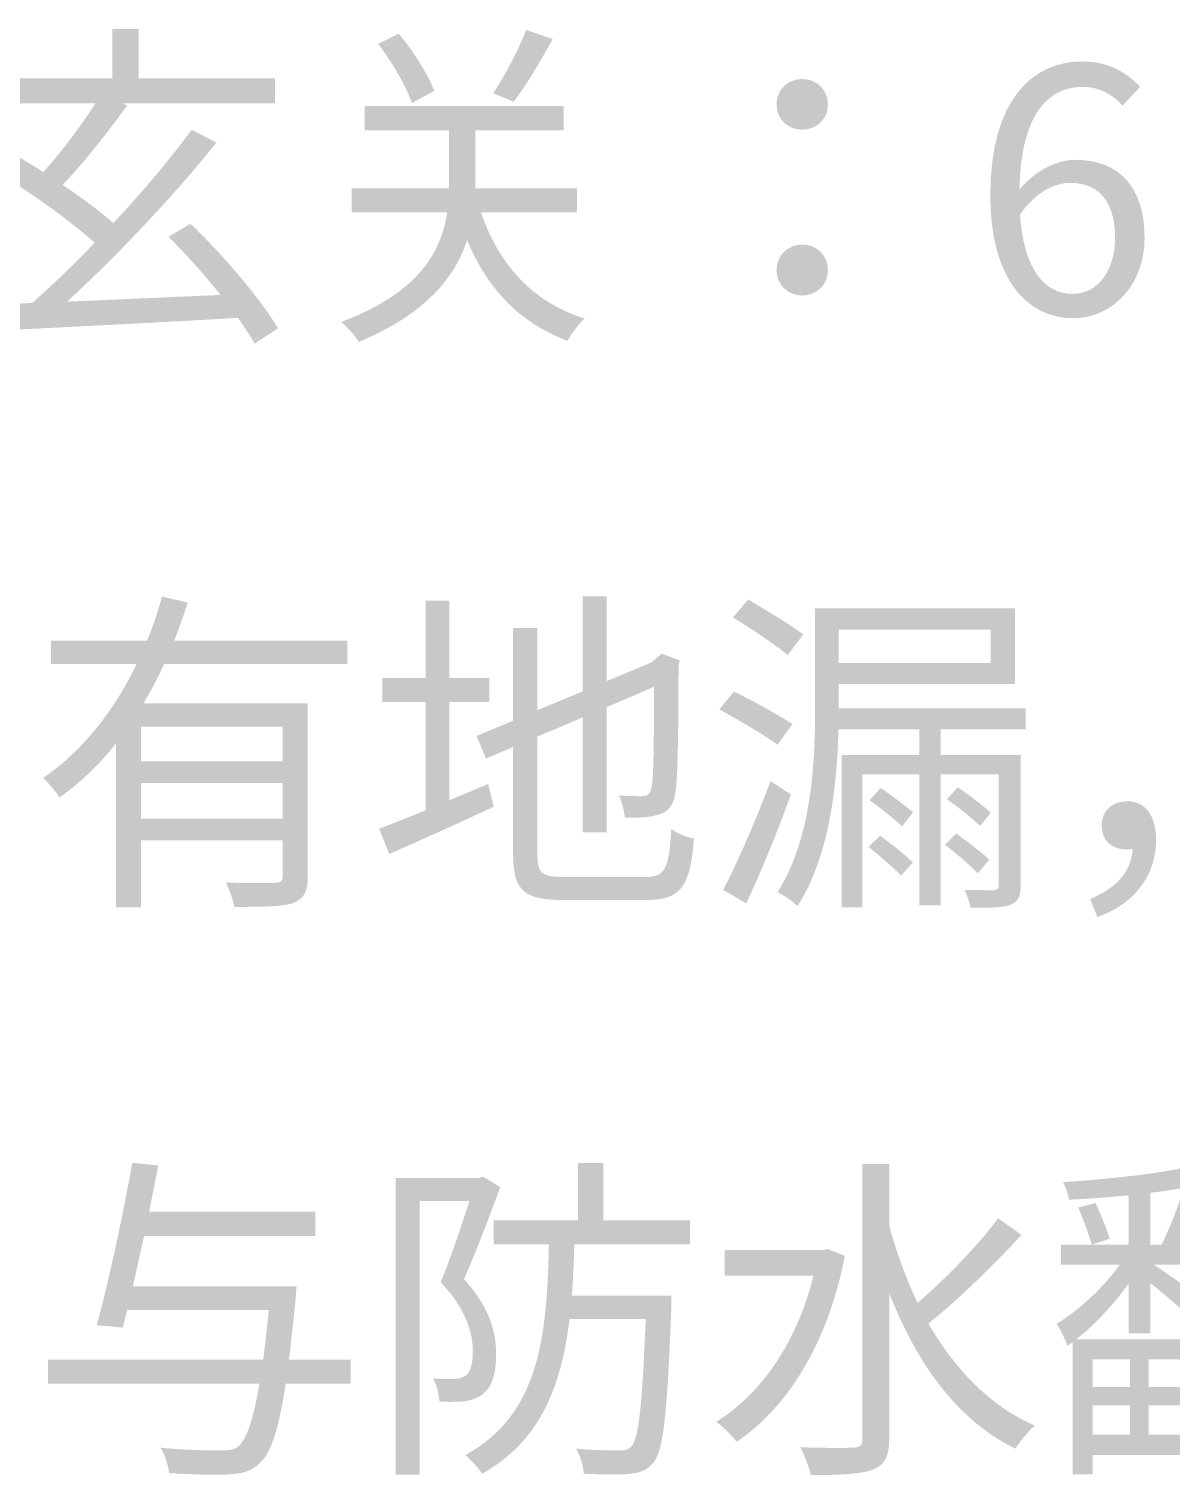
# Model space of a CAD drawing. Header units: millimetres. Extents: x -4600 to 229000, y -4300 to 19460.
# Drawn here: x 139632 to 140599, y 12972 to 14196 of the extents above; entities that cross this region are included whole.
import ezdxf

# ---------------------------------------------------------------- set-up
doc = ezdxf.new("R2010")
doc.units = ezdxf.units.MM
doc.header["$LTSCALE"] = 100
doc.layers.add('R2-LEGEND', color=7, linetype='Continuous', lineweight=18)

# ---------------------------------------------------------------- blocks, each defined once
blk = doc.blocks.new('A04_SHEET')
at = {"layer": 'R2-LEGEND'}
h = blk.add_hatch(color=256, dxfattribs=at)
edge = h.paths.add_edge_path()
edge.add_spline(control_points=[(19603.5, 14075.6), (19631.6, 14059), (19666, 14034.4), (19687.5, 14015.2)], knot_values=[0, 0, 0, 0, 1, 1, 1, 1], degree=3, periodic=0)
edge.add_spline(control_points=[(19687.5, 14015.2), (19669.4, 13996.3), (19651.1, 13978.8), (19634.5, 13964.2)], knot_values=[0, 0, 0, 0, 1, 1, 1, 1], degree=3, periodic=0)
edge.add_line((19634.5, 13964.2), (19592.4, 13962.7))
edge.add_line((19592.4, 13962.7), (19594.7, 13940.4))
edge.add_spline(control_points=[(19594.7, 13940.4), (19649.4, 13943), (19731, 13947), (19808.9, 13951.6)], knot_values=[0, 0, 0, 0, 1, 1, 1, 1], degree=3, periodic=0)
edge.add_spline(control_points=[(19808.9, 13951.6), (19814.4, 13943.5), (19819.3, 13936.4), (19823, 13929.8)], knot_values=[0, 0, 0, 0, 1, 1, 1, 1], degree=3, periodic=0)
edge.add_line((19823, 13929.8), (19842.8, 13942.7))
edge.add_spline(control_points=[(19842.8, 13942.7), (19828.1, 13967.3), (19797.2, 14004), (19768.6, 14031.2)], knot_values=[0, 0, 0, 0, 1, 1, 1, 1], degree=3, periodic=0)
edge.add_line((19768.6, 14031.2), (19749.9, 14020.3))
edge.add_spline(control_points=[(19749.9, 14020.3), (19764.5, 14006), (19780.3, 13988.2), (19794.1, 13971)], knot_values=[0, 0, 0, 0, 1, 1, 1, 1], degree=3, periodic=0)
edge.add_line((19794.1, 13971), (19664, 13965.3))
edge.add_spline(control_points=[(19664, 13965.3), (19705.8, 14003.4), (19755.1, 14055.6), (19790.6, 14100)], knot_values=[0, 0, 0, 0, 1, 1, 1, 1], degree=3, periodic=0)
edge.add_line((19790.6, 14100), (19769.7, 14110.9))
edge.add_spline(control_points=[(19769.7, 14110.9), (19751.7, 14086.5), (19728.2, 14058.4), (19703.2, 14031.8)], knot_values=[0, 0, 0, 0, 1, 1, 1, 1], degree=3, periodic=0)
edge.add_spline(control_points=[(19703.2, 14031.8), (19692.1, 14041.8), (19676.6, 14053.3), (19660.3, 14064.2)], knot_values=[0, 0, 0, 0, 1, 1, 1, 1], degree=3, periodic=0)
edge.add_spline(control_points=[(19660.3, 14064.2), (19678, 14082.5), (19698.9, 14109.1), (19715, 14131.5)], knot_values=[0, 0, 0, 0, 1, 1, 1, 1], degree=3, periodic=0)
edge.add_line((19715, 14131.5), (19711, 14133.2))
edge.add_line((19711, 14133.2), (19840.2, 14133.2))
edge.add_line((19840.2, 14133.2), (19840.2, 14154.4))
edge.add_line((19840.2, 14154.4), (19724.7, 14154.4))
edge.add_line((19724.7, 14154.4), (19724.7, 14196.2))
edge.add_line((19724.7, 14196.2), (19702.4, 14196.2))
edge.add_line((19702.4, 14196.2), (19702.4, 14154.4))
edge.add_line((19702.4, 14154.4), (19588.1, 14154.4))
edge.add_line((19588.1, 14154.4), (19588.1, 14133.2))
edge.add_line((19588.1, 14133.2), (19688, 14133.2))
edge.add_spline(control_points=[(19688, 14133.2), (19676, 14114.3), (19659.1, 14091.7), (19643.9, 14075)], knot_values=[0, 0, 0, 0, 1, 1, 1, 1], degree=3, periodic=0)
edge.add_spline(control_points=[(19643.9, 14075), (19634.8, 14080.8), (19625.6, 14086.5), (19617, 14091.4)], knot_values=[0, 0, 0, 0, 1, 1, 1, 1], degree=3, periodic=0)
edge.add_line((19617, 14091.4), (19603.5, 14075.6))
h = blk.add_hatch(color=256, dxfattribs=at)
edge = h.paths.add_edge_path()
edge.add_spline(control_points=[(19927.6, 14183.6), (19939.3, 14168.4), (19951.3, 14147.5), (19956.2, 14133.5)], knot_values=[0, 0, 0, 0, 1, 1, 1, 1], degree=3, periodic=0)
edge.add_line((19956.2, 14133.5), (19975.1, 14143.8))
edge.add_spline(control_points=[(19975.1, 14143.8), (19970, 14157.3), (19957.4, 14177.6), (19945, 14192.2)], knot_values=[0, 0, 0, 0, 1, 1, 1, 1], degree=3, periodic=0)
edge.add_line((19945, 14192.2), (19927.6, 14183.6))
h = blk.add_hatch(color=256, dxfattribs=at)
edge = h.paths.add_edge_path()
edge.add_spline(control_points=[(20053, 14195.4), (20046.7, 14179), (20034.7, 14156.1), (20025, 14141.8)], knot_values=[0, 0, 0, 0, 1, 1, 1, 1], degree=3, periodic=0)
edge.add_line((20025, 14141.8), (20042.4, 14134.6))
edge.add_spline(control_points=[(20042.4, 14134.6), (20052.8, 14148.1), (20065.1, 14169), (20075.4, 14187.6)], knot_values=[0, 0, 0, 0, 1, 1, 1, 1], degree=3, periodic=0)
edge.add_line((20075.4, 14187.6), (20053, 14195.4))
h = blk.add_hatch(color=256, dxfattribs=at)
edge = h.paths.add_edge_path()
edge.add_spline(control_points=[(20516.3, 13951.3), (20549, 13951.3), (20576.8, 13978.8), (20576.8, 14019.5), (20576.8, 14063.6), (20553.8, 14085.4), (20518.3, 14085.4), (20502, 14085.4), (20483.6, 14075.9), (20470.8, 14060.1)], knot_values=[0, 0, 0, 0, 1, 1, 1, 2, 2, 2, 3, 3, 3, 3], degree=3, periodic=0)
edge.add_spline(control_points=[(20470.8, 14060.1), (20471.9, 14125.2), (20495.7, 14147.2), (20524.9, 14147.2), (20537.5, 14147.2), (20550.1, 14140.9), (20558.1, 14131.2)], knot_values=[0, 0, 0, 0, 1, 1, 1, 2, 2, 2, 2], degree=3, periodic=0)
edge.add_line((20558.1, 14131.2), (20573, 14147.2))
edge.add_spline(control_points=[(20573, 14147.2), (20561.3, 14159.8), (20545.5, 14168.7), (20523.8, 14168.7), (20483.1, 14168.7), (20446.1, 14137.5), (20446.1, 14055.3), (20446.1, 13985.9), (20476.2, 13951.3), (20516.3, 13951.3)], knot_values=[0, 0, 0, 0, 1, 1, 1, 2, 2, 2, 3, 3, 3, 3], degree=3, periodic=0)
edge = h.paths.add_edge_path(flags=0)
edge.add_spline(control_points=[(20471.3, 14039.2), (20485.1, 14058.7), (20501.1, 14065.9), (20514, 14065.9), (20539.5, 14065.9), (20551.8, 14047.8), (20551.8, 14019.5), (20551.8, 13990.8), (20536.4, 13971.9), (20516.3, 13971.9), (20489.9, 13971.9), (20474.2, 13995.7), (20471.3, 14039.2)], knot_values=[0, 0, 0, 0, 1, 1, 1, 2, 2, 2, 3, 3, 3, 4, 4, 4, 4], degree=3, periodic=0)
h = blk.add_hatch(color=256, dxfattribs=at)
edge = h.paths.add_edge_path()
edge.add_spline(control_points=[(20286.8, 14110.9), (20298.3, 14110.9), (20308.6, 14119.2), (20308.6, 14132.3), (20308.6, 14145.5), (20298.3, 14153.8), (20286.8, 14153.8), (20275.4, 14153.8), (20265, 14145.5), (20265, 14132.3), (20265, 14119.2), (20275.4, 14110.9), (20286.8, 14110.9)], knot_values=[0, 0, 0, 0, 1, 1, 1, 2, 2, 2, 3, 3, 3, 4, 4, 4, 4], degree=3, periodic=0)
h = blk.add_hatch(color=256, dxfattribs=at)
edge = h.paths.add_edge_path()
edge.add_line((19905.2, 14061.3), (19905.2, 14040.9))
edge.add_line((19905.2, 14040.9), (19986, 14040.9))
edge.add_spline(control_points=[(19986, 14040.9), (19981.4, 14008.9), (19963.4, 13973.3), (19896.3, 13948.1)], knot_values=[0, 0, 0, 0, 1, 1, 1, 1], degree=3, periodic=0)
edge.add_spline(control_points=[(19896.3, 13948.1), (19901.5, 13943.8), (19908.4, 13936.1), (19911.2, 13931.2)], knot_values=[0, 0, 0, 0, 1, 1, 1, 1], degree=3, periodic=0)
edge.add_spline(control_points=[(19911.2, 13931.2), (19968.2, 13955), (19992.9, 13986.2), (20002.9, 14017.5)], knot_values=[0, 0, 0, 0, 1, 1, 1, 1], degree=3, periodic=0)
edge.add_spline(control_points=[(20002.9, 14017.5), (20019.8, 13976.5), (20047.3, 13947.3), (20088, 13932.1)], knot_values=[0, 0, 0, 0, 1, 1, 1, 1], degree=3, periodic=0)
edge.add_spline(control_points=[(20088, 13932.1), (20091.1, 13938.1), (20097.4, 13946.4), (20102.6, 13951)], knot_values=[0, 0, 0, 0, 1, 1, 1, 1], degree=3, periodic=0)
edge.add_spline(control_points=[(20102.6, 13951), (20058.2, 13964.7), (20029.5, 13997.1), (20014.7, 14040.9)], knot_values=[0, 0, 0, 0, 1, 1, 1, 1], degree=3, periodic=0)
edge.add_line((20014.7, 14040.9), (20096, 14040.9))
edge.add_line((20096, 14040.9), (20096, 14061.3))
edge.add_line((20096, 14061.3), (20009.8, 14061.3))
edge.add_line((20009.8, 14061.3), (20009.8, 14066.4))
edge.add_line((20009.8, 14066.4), (20009.8, 14110.3))
edge.add_line((20009.8, 14110.3), (20084.6, 14110.3))
edge.add_line((20084.6, 14110.3), (20084.6, 14130.9))
edge.add_line((20084.6, 14130.9), (19916.1, 14130.9))
edge.add_line((19916.1, 14130.9), (19916.1, 14110.3))
edge.add_line((19916.1, 14110.3), (19987.7, 14110.3))
edge.add_line((19987.7, 14110.3), (19987.7, 14066.7))
edge.add_line((19987.7, 14066.7), (19987.7, 14061.3))
edge.add_line((19987.7, 14061.3), (19905.2, 14061.3))
h = blk.add_hatch(color=256, dxfattribs=at)
edge = h.paths.add_edge_path()
edge.add_spline(control_points=[(20286.8, 13970.5), (20298.3, 13970.5), (20308.6, 13979.1), (20308.6, 13992), (20308.6, 14005.1), (20298.3, 14013.7), (20286.8, 14013.7), (20275.4, 14013.7), (20265, 14005.1), (20265, 13992), (20265, 13979.1), (20275.4, 13970.5), (20286.8, 13970.5)], knot_values=[0, 0, 0, 0, 1, 1, 1, 2, 2, 2, 3, 3, 3, 4, 4, 4, 4], degree=3, periodic=0)
h = blk.add_hatch(color=256, dxfattribs=at)
edge = h.paths.add_edge_path()
edge.add_spline(control_points=[(19744.5, 13715.7), (19741.1, 13703.3), (19737, 13690.7), (19731.9, 13678.4)], knot_values=[0, 0, 0, 0, 1, 1, 1, 1], degree=3, periodic=0)
edge.add_line((19731.9, 13678.4), (19650.5, 13678.4))
edge.add_line((19650.5, 13678.4), (19650.5, 13658.4))
edge.add_line((19650.5, 13658.4), (19723, 13658.4))
edge.add_spline(control_points=[(19723, 13658.4), (19704.7, 13620.5), (19678.3, 13585.6), (19643.9, 13562.1)], knot_values=[0, 0, 0, 0, 1, 1, 1, 1], degree=3, periodic=0)
edge.add_spline(control_points=[(19643.9, 13562.1), (19647.9, 13558.1), (19654.8, 13550.3), (19657.7, 13545.5)], knot_values=[0, 0, 0, 0, 1, 1, 1, 1], degree=3, periodic=0)
edge.add_spline(control_points=[(19657.7, 13545.5), (19675.7, 13558.4), (19691.8, 13573.8), (19705.5, 13591.3)], knot_values=[0, 0, 0, 0, 1, 1, 1, 1], degree=3, periodic=0)
edge.add_line((19705.5, 13591.3), (19705.5, 13452.4))
edge.add_line((19705.5, 13452.4), (19726.7, 13452.4))
edge.add_line((19726.7, 13452.4), (19726.7, 13509.1))
edge.add_line((19726.7, 13509.1), (19846.8, 13509.1))
edge.add_line((19846.8, 13509.1), (19846.8, 13479.3))
edge.add_spline(control_points=[(19846.8, 13479.3), (19846.8, 13475), (19845.3, 13473.3), (19840.5, 13473.3)], knot_values=[0, 0, 0, 0, 1, 1, 1, 1], degree=3, periodic=0)
edge.add_spline(control_points=[(19840.5, 13473.3), (19835, 13473), (19817.5, 13472.7), (19798.6, 13473.6)], knot_values=[0, 0, 0, 0, 1, 1, 1, 1], degree=3, periodic=0)
edge.add_spline(control_points=[(19798.6, 13473.6), (19801.5, 13467.6), (19804.7, 13458.7), (19805.8, 13452.9)], knot_values=[0, 0, 0, 0, 1, 1, 1, 1], degree=3, periodic=0)
edge.add_spline(control_points=[(19805.8, 13452.9), (19830.4, 13452.9), (19846.2, 13452.9), (19855.6, 13456.1)], knot_values=[0, 0, 0, 0, 1, 1, 1, 1], degree=3, periodic=0)
edge.add_spline(control_points=[(19855.6, 13456.1), (19865.1, 13459.8), (19868, 13466.4), (19868, 13479)], knot_values=[0, 0, 0, 0, 1, 1, 1, 1], degree=3, periodic=0)
edge.add_line((19868, 13479), (19868, 13625.1))
edge.add_line((19868, 13625.1), (19728.7, 13625.1))
edge.add_spline(control_points=[(19728.7, 13625.1), (19735.3, 13636), (19741.1, 13646.9), (19746.2, 13658.4)], knot_values=[0, 0, 0, 0, 1, 1, 1, 1], degree=3, periodic=0)
edge.add_line((19746.2, 13658.4), (19901.5, 13658.4))
edge.add_line((19901.5, 13658.4), (19901.5, 13678.4))
edge.add_line((19901.5, 13678.4), (19754.8, 13678.4))
edge.add_spline(control_points=[(19754.8, 13678.4), (19759.1, 13689), (19762.8, 13699.9), (19766.3, 13710.5)], knot_values=[0, 0, 0, 0, 1, 1, 1, 1], degree=3, periodic=0)
edge.add_line((19766.3, 13710.5), (19744.5, 13715.7))
h.paths.add_polyline_path([(19726.7, 13557.8), (19846.8, 13557.8), (19846.8, 13527.7), (19726.7, 13527.7), (19726.7, 13557.8)], flags=0)
h.paths.add_polyline_path([(19726.7, 13576.1), (19726.7, 13605.6), (19846.8, 13605.6), (19846.8, 13576.1), (19726.7, 13576.1)], flags=0)
h = blk.add_hatch(color=256, dxfattribs=at)
edge = h.paths.add_edge_path()
edge.add_line((20041.9, 13689), (20041.9, 13610.5))
edge.add_line((20041.9, 13610.5), (20010.9, 13597.6))
edge.add_line((20010.9, 13597.6), (20018.9, 13578.4))
edge.add_line((20018.9, 13578.4), (20041.9, 13588.2))
edge.add_line((20041.9, 13588.2), (20041.9, 13497.6))
edge.add_spline(control_points=[(20041.9, 13497.6), (20041.9, 13466.4), (20051.3, 13458.7), (20084.3, 13458.7), (20091.7, 13458.7), (20147, 13458.7), (20155, 13458.7), (20184.8, 13458.7), (20192, 13471.3), (20195.1, 13510.8)], knot_values=[0, 0, 0, 0, 1, 1, 1, 2, 2, 2, 3, 3, 3, 3], degree=3, periodic=0)
edge.add_spline(control_points=[(20195.1, 13510.8), (20189.4, 13511.7), (20180.8, 13515.1), (20175.9, 13518.8)], knot_values=[0, 0, 0, 0, 1, 1, 1, 1], degree=3, periodic=0)
edge.add_spline(control_points=[(20175.9, 13518.8), (20173.9, 13485.9), (20171.1, 13478.2), (20154.2, 13478.2), (20142.7, 13478.2), (20094.6, 13478.2), (20085.1, 13478.2), (20065.9, 13478.2), (20062.5, 13481.3), (20062.5, 13497.1)], knot_values=[0, 0, 0, 0, 1, 1, 1, 2, 2, 2, 3, 3, 3, 3], degree=3, periodic=0)
edge.add_line((20062.5, 13497.1), (20062.5, 13597))
edge.add_line((20062.5, 13597), (20100.9, 13613.4))
edge.add_line((20100.9, 13613.4), (20100.9, 13516))
edge.add_line((20100.9, 13516), (20121.2, 13516))
edge.add_line((20121.2, 13516), (20121.2, 13622))
edge.add_line((20121.2, 13622), (20161.3, 13639.2))
edge.add_spline(control_points=[(20161.3, 13639.2), (20161.3, 13593), (20160.8, 13561.2), (20159.3, 13554.4), (20157.9, 13547.8), (20155.3, 13546.6), (20150.7, 13546.6), (20147.9, 13546.6), (20138.4, 13546.6), (20131.5, 13547.2)], knot_values=[0, 0, 0, 0, 1, 1, 1, 2, 2, 2, 3, 3, 3, 3], degree=3, periodic=0)
edge.add_spline(control_points=[(20131.5, 13547.2), (20134.1, 13542.3), (20135.8, 13534), (20136.7, 13528.3)], knot_values=[0, 0, 0, 0, 1, 1, 1, 1], degree=3, periodic=0)
edge.add_spline(control_points=[(20136.7, 13528.3), (20144.7, 13528.3), (20156.2, 13528.3), (20163.6, 13530.6)], knot_values=[0, 0, 0, 0, 1, 1, 1, 1], degree=3, periodic=0)
edge.add_spline(control_points=[(20163.6, 13530.6), (20172.2, 13532.6), (20177.7, 13537.7), (20179.4, 13549.5)], knot_values=[0, 0, 0, 0, 1, 1, 1, 1], degree=3, periodic=0)
edge.add_spline(control_points=[(20179.4, 13549.5), (20181.4, 13560.7), (20182, 13603.6), (20182, 13657.5)], knot_values=[0, 0, 0, 0, 1, 1, 1, 1], degree=3, periodic=0)
edge.add_line((20182, 13657.5), (20183.1, 13661.5))
edge.add_line((20183.1, 13661.5), (20167.9, 13667.2))
edge.add_line((20167.9, 13667.2), (20163.9, 13664.1))
edge.add_line((20163.9, 13664.1), (20159.6, 13660.1))
edge.add_line((20159.6, 13660.1), (20121.2, 13644))
edge.add_line((20121.2, 13644), (20121.2, 13715.7))
edge.add_line((20121.2, 13715.7), (20100.9, 13715.7))
edge.add_line((20100.9, 13715.7), (20100.9, 13635.4))
edge.add_line((20100.9, 13635.4), (20062.5, 13619.4))
edge.add_line((20062.5, 13619.4), (20062.5, 13689))
edge.add_line((20062.5, 13689), (20041.9, 13689))
h = blk.add_hatch(color=256, dxfattribs=at)
edge = h.paths.add_edge_path()
edge.add_line((19928.4, 13519.1), (19937, 13497.6))
edge.add_spline(control_points=[(19937, 13497.6), (19962.2, 13508.8), (19994.9, 13523.4), (20025.5, 13537.7)], knot_values=[0, 0, 0, 0, 1, 1, 1, 1], degree=3, periodic=0)
edge.add_line((20025.5, 13537.7), (20020.7, 13556.9))
edge.add_line((20020.7, 13556.9), (19988, 13543.2))
edge.add_line((19988, 13543.2), (19988, 13626.3))
edge.add_line((19988, 13626.3), (20021.8, 13626.3))
edge.add_line((20021.8, 13626.3), (20021.8, 13646.6))
edge.add_line((20021.8, 13646.6), (19988, 13646.6))
edge.add_line((19988, 13646.6), (19988, 13712.2))
edge.add_line((19988, 13712.2), (19967.7, 13712.2))
edge.add_line((19967.7, 13712.2), (19967.7, 13646.6))
edge.add_line((19967.7, 13646.6), (19931, 13646.6))
edge.add_line((19931, 13646.6), (19931, 13626.3))
edge.add_line((19931, 13626.3), (19967.7, 13626.3))
edge.add_line((19967.7, 13626.3), (19967.7, 13534.6))
edge.add_spline(control_points=[(19967.7, 13534.6), (19952.8, 13528.6), (19939.3, 13523.1), (19928.4, 13519.1)], knot_values=[0, 0, 0, 0, 1, 1, 1, 1], degree=3, periodic=0)
h = blk.add_hatch(color=256, dxfattribs=at)
edge = h.paths.add_edge_path()
edge.add_spline(control_points=[(20228.1, 13697.9), (20243.6, 13688.4), (20264.2, 13674.7), (20274.5, 13666.1)], knot_values=[0, 0, 0, 0, 1, 1, 1, 1], degree=3, periodic=0)
edge.add_line((20274.5, 13666.1), (20287.7, 13683.6))
edge.add_spline(control_points=[(20287.7, 13683.6), (20276.8, 13691.6), (20256.2, 13704.2), (20241, 13713.1)], knot_values=[0, 0, 0, 0, 1, 1, 1, 1], degree=3, periodic=0)
edge.add_line((20241, 13713.1), (20228.1, 13697.9))
h = blk.add_hatch(color=256, dxfattribs=at)
edge = h.paths.add_edge_path()
edge.add_line((20297.7, 13705.6), (20297.7, 13622.5))
edge.add_spline(control_points=[(20297.7, 13622.5), (20297.7, 13575.8), (20295.1, 13511.1), (20265.9, 13465.3)], knot_values=[0, 0, 0, 0, 1, 1, 1, 1], degree=3, periodic=0)
edge.add_spline(control_points=[(20265.9, 13465.3), (20270.8, 13463), (20279.4, 13457.2), (20282.8, 13453.5)], knot_values=[0, 0, 0, 0, 1, 1, 1, 1], degree=3, periodic=0)
edge.add_spline(control_points=[(20282.8, 13453.5), (20310, 13495.9), (20316.3, 13556.1), (20317.5, 13603.3)], knot_values=[0, 0, 0, 0, 1, 1, 1, 1], degree=3, periodic=0)
edge.add_line((20317.5, 13603.3), (20385.9, 13603.3))
edge.add_line((20385.9, 13603.3), (20385.9, 13581.6))
edge.add_line((20385.9, 13581.6), (20320.1, 13581.6))
edge.add_line((20320.1, 13581.6), (20320.1, 13452.4))
edge.add_line((20320.1, 13452.4), (20337.8, 13452.4))
edge.add_line((20337.8, 13452.4), (20337.8, 13565))
edge.add_line((20337.8, 13565), (20385.9, 13565))
edge.add_line((20385.9, 13565), (20385.9, 13454.1))
edge.add_line((20385.9, 13454.1), (20404, 13454.1))
edge.add_line((20404, 13454.1), (20404, 13565))
edge.add_line((20404, 13565), (20453.3, 13565))
edge.add_line((20453.3, 13565), (20453.3, 13471.3))
edge.add_spline(control_points=[(20453.3, 13471.3), (20453.3, 13468.1), (20452.1, 13467.3), (20449, 13467)], knot_values=[0, 0, 0, 0, 1, 1, 1, 1], degree=3, periodic=0)
edge.add_spline(control_points=[(20449, 13467), (20446.1, 13467), (20435.8, 13467), (20424.1, 13467.3)], knot_values=[0, 0, 0, 0, 1, 1, 1, 1], degree=3, periodic=0)
edge.add_spline(control_points=[(20424.1, 13467.3), (20426.3, 13463), (20428.6, 13456.7), (20429.5, 13452.1)], knot_values=[0, 0, 0, 0, 1, 1, 1, 1], degree=3, periodic=0)
edge.add_spline(control_points=[(20429.5, 13452.1), (20446.1, 13452.1), (20457, 13452.1), (20463.6, 13454.9)], knot_values=[0, 0, 0, 0, 1, 1, 1, 1], degree=3, periodic=0)
edge.add_spline(control_points=[(20463.6, 13454.9), (20469.9, 13457.5), (20471.9, 13462.1), (20471.9, 13471.3)], knot_values=[0, 0, 0, 0, 1, 1, 1, 1], degree=3, periodic=0)
edge.add_line((20471.9, 13471.3), (20471.9, 13581.6))
edge.add_line((20471.9, 13581.6), (20404, 13581.6))
edge.add_line((20404, 13581.6), (20404, 13603.3))
edge.add_line((20404, 13603.3), (20476.2, 13603.3))
edge.add_line((20476.2, 13603.3), (20476.2, 13621.1))
edge.add_line((20476.2, 13621.1), (20317.8, 13621.1))
edge.add_line((20317.8, 13621.1), (20317.8, 13622.5))
edge.add_line((20317.8, 13622.5), (20317.8, 13641.7))
edge.add_line((20317.8, 13641.7), (20467, 13641.7))
edge.add_line((20467, 13641.7), (20467, 13705.6))
edge.add_line((20467, 13705.6), (20297.7, 13705.6))
h.paths.add_polyline_path([(20317.8, 13687.6), (20446.4, 13687.6), (20446.4, 13659.5), (20317.8, 13659.5), (20317.8, 13687.6)], flags=0)
edge = h.paths.add_edge_path(flags=0)
edge.add_spline(control_points=[(20407.7, 13505.4), (20417.2, 13498.2), (20429.2, 13487.9), (20435.5, 13481.3)], knot_values=[0, 0, 0, 0, 1, 1, 1, 1], degree=3, periodic=0)
edge.add_line((20435.5, 13481.3), (20445.3, 13492.8))
edge.add_spline(control_points=[(20445.3, 13492.8), (20438.9, 13498.8), (20426.6, 13508.2), (20417.2, 13515.1)], knot_values=[0, 0, 0, 0, 1, 1, 1, 1], degree=3, periodic=0)
edge.add_line((20417.2, 13515.1), (20407.7, 13505.4))
edge = h.paths.add_edge_path(flags=0)
edge.add_spline(control_points=[(20343, 13503.6), (20352.4, 13496.2), (20364.5, 13485.6), (20370.5, 13479.3)], knot_values=[0, 0, 0, 0, 1, 1, 1, 1], degree=3, periodic=0)
edge.add_line((20370.5, 13479.3), (20380.5, 13490.5))
edge.add_spline(control_points=[(20380.5, 13490.5), (20374.5, 13496.5), (20362.2, 13506.5), (20352.7, 13513.1)], knot_values=[0, 0, 0, 0, 1, 1, 1, 1], degree=3, periodic=0)
edge.add_line((20352.7, 13513.1), (20343, 13503.6))
edge = h.paths.add_edge_path(flags=0)
edge.add_spline(control_points=[(20409.4, 13544), (20418.9, 13537.5), (20431.2, 13527.4), (20437.5, 13521.4)], knot_values=[0, 0, 0, 0, 1, 1, 1, 1], degree=3, periodic=0)
edge.add_line((20437.5, 13521.4), (20446.4, 13532.6))
edge.add_spline(control_points=[(20446.4, 13532.6), (20440.4, 13538.3), (20428.1, 13547.8), (20418.6, 13554.1)], knot_values=[0, 0, 0, 0, 1, 1, 1, 1], degree=3, periodic=0)
edge.add_line((20418.6, 13554.1), (20409.4, 13544))
edge = h.paths.add_edge_path(flags=0)
edge.add_spline(control_points=[(20343.8, 13543.2), (20353, 13536.6), (20365, 13527.1), (20371.3, 13521.1)], knot_values=[0, 0, 0, 0, 1, 1, 1, 1], degree=3, periodic=0)
edge.add_line((20371.3, 13521.1), (20380.8, 13532.9))
edge.add_spline(control_points=[(20380.8, 13532.9), (20374.5, 13538), (20362.5, 13547.5), (20353.3, 13553.5)], knot_values=[0, 0, 0, 0, 1, 1, 1, 1], degree=3, periodic=0)
edge.add_line((20353.3, 13553.5), (20343.8, 13543.2))
h = blk.add_hatch(color=256, dxfattribs=at)
edge = h.paths.add_edge_path()
edge.add_spline(control_points=[(20216.6, 13620), (20233, 13611.1), (20255, 13598.2), (20265.9, 13590.2)], knot_values=[0, 0, 0, 0, 1, 1, 1, 1], degree=3, periodic=0)
edge.add_line((20265.9, 13590.2), (20278.5, 13607.6))
edge.add_spline(control_points=[(20278.5, 13607.6), (20267.1, 13615.1), (20245, 13627.4), (20228.9, 13635.2)], knot_values=[0, 0, 0, 0, 1, 1, 1, 1], degree=3, periodic=0)
edge.add_line((20228.9, 13635.2), (20216.6, 13620))
h = blk.add_hatch(color=256, dxfattribs=at)
edge = h.paths.add_edge_path()
edge.add_line((20219.8, 13467.3), (20239.3, 13455.8))
edge.add_spline(control_points=[(20239.3, 13455.8), (20251.9, 13482.4), (20266.5, 13517.7), (20277.1, 13548.1)], knot_values=[0, 0, 0, 0, 1, 1, 1, 1], degree=3, periodic=0)
edge.add_line((20277.1, 13548.1), (20259.9, 13559.5))
edge.add_spline(control_points=[(20259.9, 13559.5), (20248.1, 13527.1), (20231.5, 13489.6), (20219.8, 13467.3)], knot_values=[0, 0, 0, 0, 1, 1, 1, 1], degree=3, periodic=0)
h = blk.add_hatch(color=256, dxfattribs=at)
edge = h.paths.add_edge_path()
edge.add_spline(control_points=[(20536.9, 13444.3), (20567, 13454.9), (20586.5, 13478.4), (20586.5, 13509.4), (20586.5, 13529.4), (20577.9, 13542.3), (20562.1, 13542.3), (20550.4, 13542.3), (20540.4, 13535.2), (20540.4, 13521.7), (20540.4, 13508.2), (20550.1, 13501.4), (20561.9, 13501.4)], knot_values=[0, 0, 0, 0, 1, 1, 1, 2, 2, 2, 3, 3, 3, 4, 4, 4, 4], degree=3, periodic=0)
edge.add_line((20561.9, 13501.4), (20566.7, 13501.9))
edge.add_spline(control_points=[(20566.7, 13501.9), (20565.3, 13482.2), (20552.7, 13468.7), (20530.6, 13459.5)], knot_values=[0, 0, 0, 0, 1, 1, 1, 1], degree=3, periodic=0)
edge.add_line((20530.6, 13459.5), (20536.9, 13444.3))
h = blk.add_hatch(color=256, dxfattribs=at)
edge = h.paths.add_edge_path()
edge.add_spline(control_points=[(19719.3, 13236.2), (19711.8, 13193.3), (19698.9, 13133.7), (19689.2, 13098.7)], knot_values=[0, 0, 0, 0, 1, 1, 1, 1], degree=3, periodic=0)
edge.add_line((19689.2, 13098.7), (19711.3, 13096.7))
edge.add_line((19711.3, 13096.7), (19715, 13111.6))
edge.add_line((19715, 13111.6), (19835, 13111.6))
edge.add_spline(control_points=[(19835, 13111.6), (19833.3, 13095.6), (19831.9, 13081.8), (19830.2, 13069.5)], knot_values=[0, 0, 0, 0, 1, 1, 1, 1], degree=3, periodic=0)
edge.add_line((19830.2, 13069.5), (19647.9, 13069.5))
edge.add_line((19647.9, 13069.5), (19647.9, 13049.1))
edge.add_line((19647.9, 13049.1), (19827, 13049.1))
edge.add_spline(control_points=[(19827, 13049.1), (19821.8, 13018.2), (19816.1, 13002.2), (19809.2, 12996.1)], knot_values=[0, 0, 0, 0, 1, 1, 1, 1], degree=3, periodic=0)
edge.add_spline(control_points=[(19809.2, 12996.1), (19805.5, 12993), (19801.5, 12992.7), (19794.3, 12992.7), (19786.3, 12992.7), (19764.8, 12992.7), (19743.1, 12995)], knot_values=[0, 0, 0, 0, 1, 1, 1, 2, 2, 2, 2], degree=3, periodic=0)
edge.add_spline(control_points=[(19743.1, 12995), (19747.1, 12989), (19749.9, 12979.8), (19750.5, 12973.5)], knot_values=[0, 0, 0, 0, 1, 1, 1, 1], degree=3, periodic=0)
edge.add_spline(control_points=[(19750.5, 12973.5), (19771.1, 12972.1), (19791.8, 12971.8), (19802.1, 12972.4)], knot_values=[0, 0, 0, 0, 1, 1, 1, 1], degree=3, periodic=0)
edge.add_spline(control_points=[(19802.1, 12972.4), (19813.5, 12973.2), (19820.4, 12975.2), (19827.9, 12982.4), (19837, 12991.3), (19843.3, 13010.5), (19849.3, 13049.1)], knot_values=[0, 0, 0, 0, 1, 1, 1, 2, 2, 2, 2], degree=3, periodic=0)
edge.add_line((19849.3, 13049.1), (19904.4, 13049.1))
edge.add_line((19904.4, 13049.1), (19904.4, 13069.5))
edge.add_line((19904.4, 13069.5), (19851.9, 13069.5))
edge.add_spline(control_points=[(19851.9, 13069.5), (19853.9, 13084.4), (19855.6, 13101.3), (19857.7, 13121.1), (19857.9, 13124.2), (19858.5, 13131.7), (19858.5, 13131.7)], knot_values=[0, 0, 0, 0, 1, 1, 1, 2, 2, 2, 2], degree=3, periodic=0)
edge.add_line((19858.5, 13131.7), (19719.8, 13131.7))
edge.add_line((19719.8, 13131.7), (19729.3, 13174.1))
edge.add_line((19729.3, 13174.1), (19874.3, 13174.1))
edge.add_line((19874.3, 13174.1), (19874.3, 13194.7))
edge.add_line((19874.3, 13194.7), (19733.6, 13194.7))
edge.add_line((19733.6, 13194.7), (19741.3, 13233.9))
edge.add_line((19741.3, 13233.9), (19719.3, 13236.2))
h = blk.add_hatch(color=256, dxfattribs=at)
edge = h.paths.add_edge_path()
edge.add_line((19942.5, 13223.3), (19942.5, 12972.1))
edge.add_line((19942.5, 12972.1), (19962.8, 12972.1))
edge.add_line((19962.8, 12972.1), (19962.8, 13203.9))
edge.add_line((19962.8, 13203.9), (20004.9, 13203.9))
edge.add_spline(control_points=[(20004.9, 13203.9), (19998.3, 13183.5), (19989.4, 13156.6), (19980.6, 13135.1)], knot_values=[0, 0, 0, 0, 1, 1, 1, 1], degree=3, periodic=0)
edge.add_spline(control_points=[(19980.6, 13135.1), (20002.3, 13111.9), (20007.8, 13092.1), (20007.8, 13076.1), (20007.8, 13067.2), (20006.1, 13059.2), (20001.8, 13056)], knot_values=[0, 0, 0, 0, 1, 1, 1, 2, 2, 2, 2], degree=3, periodic=0)
edge.add_spline(control_points=[(20001.8, 13056), (19998.9, 13054.3), (19995.7, 13053.2), (19992, 13053.2), (19986.9, 13053.2), (19980.8, 13053.2), (19974, 13053.4)], knot_values=[0, 0, 0, 0, 1, 1, 1, 2, 2, 2, 2], degree=3, periodic=0)
edge.add_spline(control_points=[(19974, 13053.4), (19977.4, 13048), (19979.1, 13039.7), (19979.4, 13034)], knot_values=[0, 0, 0, 0, 1, 1, 1, 1], degree=3, periodic=0)
edge.add_spline(control_points=[(19979.4, 13034), (19986.3, 13033.7), (19994, 13033.7), (20000.3, 13034.2)], knot_values=[0, 0, 0, 0, 1, 1, 1, 1], degree=3, periodic=0)
edge.add_spline(control_points=[(20000.3, 13034.2), (20006.1, 13035.1), (20011.5, 13036.8), (20015.8, 13040)], knot_values=[0, 0, 0, 0, 1, 1, 1, 1], degree=3, periodic=0)
edge.add_spline(control_points=[(20015.8, 13040), (20024.1, 13045.7), (20027.5, 13058), (20027.5, 13073.8), (20027.5, 13092.1), (20022.7, 13113), (20000.3, 13137.7)], knot_values=[0, 0, 0, 0, 1, 1, 1, 2, 2, 2, 2], degree=3, periodic=0)
edge.add_spline(control_points=[(20000.3, 13137.7), (20010.6, 13161.2), (20022.1, 13191.2), (20031, 13215.6)], knot_values=[0, 0, 0, 0, 1, 1, 1, 1], degree=3, periodic=0)
edge.add_line((20031, 13215.6), (20016.4, 13224.5))
edge.add_line((20016.4, 13224.5), (20012.9, 13223.3))
edge.add_line((20012.9, 13223.3), (19942.5, 13223.3))
h = blk.add_hatch(color=256, dxfattribs=at)
edge = h.paths.add_edge_path()
edge.add_line((20096.9, 13235.9), (20096.9, 13187.5))
edge.add_line((20096.9, 13187.5), (20025.5, 13187.5))
edge.add_line((20025.5, 13187.5), (20025.5, 13167.2))
edge.add_line((20025.5, 13167.2), (20072.2, 13167.2))
edge.add_spline(control_points=[(20072.2, 13167.2), (20070.5, 13090.4), (20064.8, 13023.1), (20001.2, 12988.7)], knot_values=[0, 0, 0, 0, 1, 1, 1, 1], degree=3, periodic=0)
edge.add_spline(control_points=[(20001.2, 12988.7), (20006.1, 12985), (20012.6, 12977.8), (20015.5, 12972.9)], knot_values=[0, 0, 0, 0, 1, 1, 1, 1], degree=3, periodic=0)
edge.add_spline(control_points=[(20015.5, 12972.9), (20065.4, 13000.7), (20082.8, 13047.7), (20089.7, 13103.9)], knot_values=[0, 0, 0, 0, 1, 1, 1, 1], degree=3, periodic=0)
edge.add_line((20089.7, 13103.9), (20154.2, 13103.9))
edge.add_spline(control_points=[(20154.2, 13103.9), (20151.3, 13030.2), (20148.2, 13002.7), (20142.1, 12996.1)], knot_values=[0, 0, 0, 0, 1, 1, 1, 1], degree=3, periodic=0)
edge.add_spline(control_points=[(20142.1, 12996.1), (20139.3, 12993.3), (20136.7, 12992.4), (20131.5, 12992.7)], knot_values=[0, 0, 0, 0, 1, 1, 1, 1], degree=3, periodic=0)
edge.add_spline(control_points=[(20131.5, 12992.7), (20125.8, 12992.7), (20110.9, 12992.7), (20095.2, 12994.1)], knot_values=[0, 0, 0, 0, 1, 1, 1, 1], degree=3, periodic=0)
edge.add_spline(control_points=[(20095.2, 12994.1), (20098.9, 12988.1), (20101.5, 12979.2), (20101.7, 12972.9)], knot_values=[0, 0, 0, 0, 1, 1, 1, 1], degree=3, periodic=0)
edge.add_spline(control_points=[(20101.7, 12972.9), (20116.9, 12972.4), (20132.7, 12971.8), (20141, 12972.9)], knot_values=[0, 0, 0, 0, 1, 1, 1, 1], degree=3, periodic=0)
edge.add_spline(control_points=[(20141, 12972.9), (20149.9, 12973.8), (20155.3, 12975.8), (20160.8, 12982.4), (20169.4, 12992.7), (20172.5, 13024.8), (20175.9, 13113.6)], knot_values=[0, 0, 0, 0, 1, 1, 1, 2, 2, 2, 2], degree=3, periodic=0)
edge.add_spline(control_points=[(20175.9, 13113.6), (20175.9, 13116.8), (20175.9, 13123.6), (20175.9, 13123.6)], knot_values=[0, 0, 0, 0, 1, 1, 1, 1], degree=3, periodic=0)
edge.add_line((20175.9, 13123.6), (20091.7, 13123.6))
edge.add_spline(control_points=[(20091.7, 13123.6), (20092.6, 13137.7), (20093.4, 13152.3), (20093.7, 13167.2)], knot_values=[0, 0, 0, 0, 1, 1, 1, 1], degree=3, periodic=0)
edge.add_line((20093.7, 13167.2), (20191.7, 13167.2))
edge.add_line((20191.7, 13167.2), (20191.7, 13187.5))
edge.add_line((20191.7, 13187.5), (20118.4, 13187.5))
edge.add_line((20118.4, 13187.5), (20118.4, 13235.9))
edge.add_line((20118.4, 13235.9), (20096.9, 13235.9))
h = blk.add_hatch(color=256, dxfattribs=at)
edge = h.paths.add_edge_path()
edge.add_spline(control_points=[(20452.7, 13189.2), (20435.8, 13166.3), (20408, 13137.7), (20384.5, 13117.6)], knot_values=[0, 0, 0, 0, 1, 1, 1, 1], degree=3, periodic=0)
edge.add_spline(control_points=[(20384.5, 13117.6), (20374.8, 13138), (20366.8, 13160), (20360.5, 13182.7)], knot_values=[0, 0, 0, 0, 1, 1, 1, 1], degree=3, periodic=0)
edge.add_line((20360.5, 13182.7), (20360.5, 13235.1))
edge.add_line((20360.5, 13235.1), (20337.8, 13235.1))
edge.add_line((20337.8, 13235.1), (20337.8, 13002.4))
edge.add_spline(control_points=[(20337.8, 13002.4), (20337.8, 12997), (20335.8, 12995.3), (20330.1, 12995), (20324.4, 12994.7), (20306, 12994.7), (20285.1, 12995.3)], knot_values=[0, 0, 0, 0, 1, 1, 1, 2, 2, 2, 2], degree=3, periodic=0)
edge.add_spline(control_points=[(20285.1, 12995.3), (20288.5, 12989), (20292.8, 12978.1), (20294, 12971.8)], knot_values=[0, 0, 0, 0, 1, 1, 1, 1], degree=3, periodic=0)
edge.add_spline(control_points=[(20294, 12971.8), (20320.6, 12971.8), (20337, 12972.7), (20346.7, 12976.4)], knot_values=[0, 0, 0, 0, 1, 1, 1, 1], degree=3, periodic=0)
edge.add_spline(control_points=[(20346.7, 12976.4), (20356.4, 12980.4), (20360.5, 12987.3), (20360.5, 13002.4)], knot_values=[0, 0, 0, 0, 1, 1, 1, 1], degree=3, periodic=0)
edge.add_line((20360.5, 13002.4), (20360.5, 13125.9))
edge.add_spline(control_points=[(20360.5, 13125.9), (20383.4, 13066.9), (20417.7, 13018.5), (20467.3, 12994.1)], knot_values=[0, 0, 0, 0, 1, 1, 1, 1], degree=3, periodic=0)
edge.add_spline(control_points=[(20467.3, 12994.1), (20471.3, 13000.4), (20478.5, 13009.3), (20483.9, 13013.6)], knot_values=[0, 0, 0, 0, 1, 1, 1, 1], degree=3, periodic=0)
edge.add_spline(control_points=[(20483.9, 13013.6), (20445.8, 13030.2), (20416, 13061.5), (20393.7, 13100.1)], knot_values=[0, 0, 0, 0, 1, 1, 1, 1], degree=3, periodic=0)
edge.add_spline(control_points=[(20393.7, 13100.1), (20418.6, 13119.9), (20449.5, 13150), (20472.5, 13175.2)], knot_values=[0, 0, 0, 0, 1, 1, 1, 1], degree=3, periodic=0)
edge.add_line((20472.5, 13175.2), (20452.7, 13189.2))
h = blk.add_hatch(color=256, dxfattribs=at)
edge = h.paths.add_edge_path()
edge.add_spline(control_points=[(20607.1, 13206.1), (20603.7, 13195), (20596.8, 13178.1), (20591.1, 13166.9)], knot_values=[0, 0, 0, 0, 1, 1, 1, 1], degree=3, periodic=0)
edge.add_line((20591.1, 13166.9), (20581.6, 13166.9))
edge.add_line((20581.6, 13166.9), (20581.6, 13210.7))
edge.add_spline(control_points=[(20581.6, 13210.7), (20599.4, 13213), (20616, 13215.6), (20629.2, 13218.8)], knot_values=[0, 0, 0, 0, 1, 1, 1, 1], degree=3, periodic=0)
edge.add_line((20629.2, 13218.8), (20617.4, 13233.6))
edge.add_spline(control_points=[(20617.4, 13233.6), (20591.7, 13227.3), (20545.5, 13222.2), (20507.7, 13219.9)], knot_values=[0, 0, 0, 0, 1, 1, 1, 1], degree=3, periodic=0)
edge.add_spline(control_points=[(20507.7, 13219.9), (20510, 13215.9), (20512, 13209.3), (20512.9, 13205)], knot_values=[0, 0, 0, 0, 1, 1, 1, 1], degree=3, periodic=0)
edge.add_spline(control_points=[(20512.9, 13205), (20528.6, 13205.6), (20546.1, 13207), (20563.3, 13208.7)], knot_values=[0, 0, 0, 0, 1, 1, 1, 1], degree=3, periodic=0)
edge.add_line((20563.3, 13208.7), (20563.3, 13166.9))
edge.add_line((20563.3, 13166.9), (20506, 13166.9))
edge.add_line((20506, 13166.9), (20506, 13150))
edge.add_line((20506, 13150), (20555.8, 13150))
edge.add_spline(control_points=[(20555.8, 13150), (20542.4, 13130.8), (20520.3, 13110.7), (20502.3, 13099.9)], knot_values=[0, 0, 0, 0, 1, 1, 1, 1], degree=3, periodic=0)
edge.add_spline(control_points=[(20502.3, 13099.9), (20505.4, 13095), (20509.7, 13086.7), (20511.4, 13081.2)], knot_values=[0, 0, 0, 0, 1, 1, 1, 1], degree=3, periodic=0)
edge.add_line((20511.4, 13081.2), (20516, 13084.4))
edge.add_line((20516, 13084.4), (20516, 12972.4))
edge.add_line((20516, 12972.4), (20532.9, 12972.4))
edge.add_line((20532.9, 12972.4), (20532.9, 12988.7))
edge.add_line((20532.9, 12988.7), (20609.1, 12988.7))
edge.add_line((20609.1, 12988.7), (20609.1, 12975.8))
edge.add_line((20609.1, 12975.8), (20626.6, 12975.8))
edge.add_line((20626.6, 12975.8), (20626.6, 13086.7))
edge.add_line((20626.6, 13086.7), (20518.9, 13086.7))
edge.add_spline(control_points=[(20518.9, 13086.7), (20534.4, 13098.7), (20550.7, 13116.5), (20563.3, 13133.9)], knot_values=[0, 0, 0, 0, 1, 1, 1, 1], degree=3, periodic=0)
edge.add_line((20563.3, 13133.9), (20563.3, 13091.8))
edge.add_line((20563.3, 13091.8), (20581.6, 13091.8))
edge.add_line((20581.6, 13091.8), (20581.6, 13134.5))
edge.add_spline(control_points=[(20581.6, 13134.5), (20596.2, 13122.8), (20616, 13105.6), (20623.7, 13097.3)], knot_values=[0, 0, 0, 0, 1, 1, 1, 1], degree=3, periodic=0)
edge.add_line((20623.7, 13097.3), (20634.6, 13114.2))
edge.add_spline(control_points=[(20634.6, 13114.2), (20627.5, 13120.2), (20598.5, 13140.8), (20584.5, 13150)], knot_values=[0, 0, 0, 0, 1, 1, 1, 1], degree=3, periodic=0)
edge.add_line((20584.5, 13150), (20630.3, 13150))
edge.add_line((20630.3, 13150), (20630.3, 13166.9))
edge.add_line((20630.3, 13166.9), (20608, 13166.9))
edge.add_spline(control_points=[(20608, 13166.9), (20613.1, 13176.6), (20618.9, 13189.2), (20623.7, 13200.7)], knot_values=[0, 0, 0, 0, 1, 1, 1, 1], degree=3, periodic=0)
edge.add_line((20623.7, 13200.7), (20607.1, 13206.1))
edge = h.paths.add_edge_path(flags=0)
edge.add_spline(control_points=[(20520.6, 13198.4), (20524.9, 13188.4), (20529.8, 13174.9), (20532.1, 13166.9)], knot_values=[0, 0, 0, 0, 1, 1, 1, 1], degree=3, periodic=0)
edge.add_line((20532.1, 13166.9), (20547.2, 13171.8))
edge.add_spline(control_points=[(20547.2, 13171.8), (20545, 13179.5), (20539.8, 13192.4), (20535.2, 13202.1)], knot_values=[0, 0, 0, 0, 1, 1, 1, 1], degree=3, periodic=0)
edge.add_line((20535.2, 13202.1), (20520.6, 13198.4))
h.paths.add_polyline_path([(20564.4, 13030.8), (20564.4, 13005.9), (20532.9, 13005.9), (20532.9, 13030.8), (20564.4, 13030.8)], flags=0)
h.paths.add_polyline_path([(20564.4, 13046.3), (20532.9, 13046.3), (20532.9, 13069.8), (20564.4, 13069.8), (20564.4, 13046.3)], flags=0)
h.paths.add_polyline_path([(20580.2, 13030.8), (20609.1, 13030.8), (20609.1, 13005.9), (20580.2, 13005.9), (20580.2, 13030.8)], flags=0)
h.paths.add_polyline_path([(20580.2, 13046.3), (20580.2, 13069.8), (20609.1, 13069.8), (20609.1, 13046.3), (20580.2, 13046.3)], flags=0)
h = blk.add_hatch(color=256, dxfattribs=at)
edge = h.paths.add_edge_path()
edge.add_line((20221.2, 13162.3), (20221.2, 13140.5))
edge.add_line((20221.2, 13140.5), (20296.3, 13140.5))
edge.add_spline(control_points=[(20296.3, 13140.5), (20282, 13083.2), (20251.6, 13040.3), (20213.8, 13016.8)], knot_values=[0, 0, 0, 0, 1, 1, 1, 1], degree=3, periodic=0)
edge.add_spline(control_points=[(20213.8, 13016.8), (20219.2, 13013.6), (20227.5, 13005), (20231.2, 12999.9)], knot_values=[0, 0, 0, 0, 1, 1, 1, 1], degree=3, periodic=0)
edge.add_spline(control_points=[(20231.2, 12999.9), (20273.4, 13028.2), (20308.3, 13082.1), (20322.9, 13157.4)], knot_values=[0, 0, 0, 0, 1, 1, 1, 1], degree=3, periodic=0)
edge.add_line((20322.9, 13157.4), (20308.3, 13163.2))
edge.add_line((20308.3, 13163.2), (20304.3, 13162.3))
edge.add_line((20304.3, 13162.3), (20221.2, 13162.3))

msp = doc.modelspace()

# ---------------------------------------------------------------- block references
msp.add_blockref('A04_SHEET', (120000, 0))

doc.saveas('drawing.dxf')
